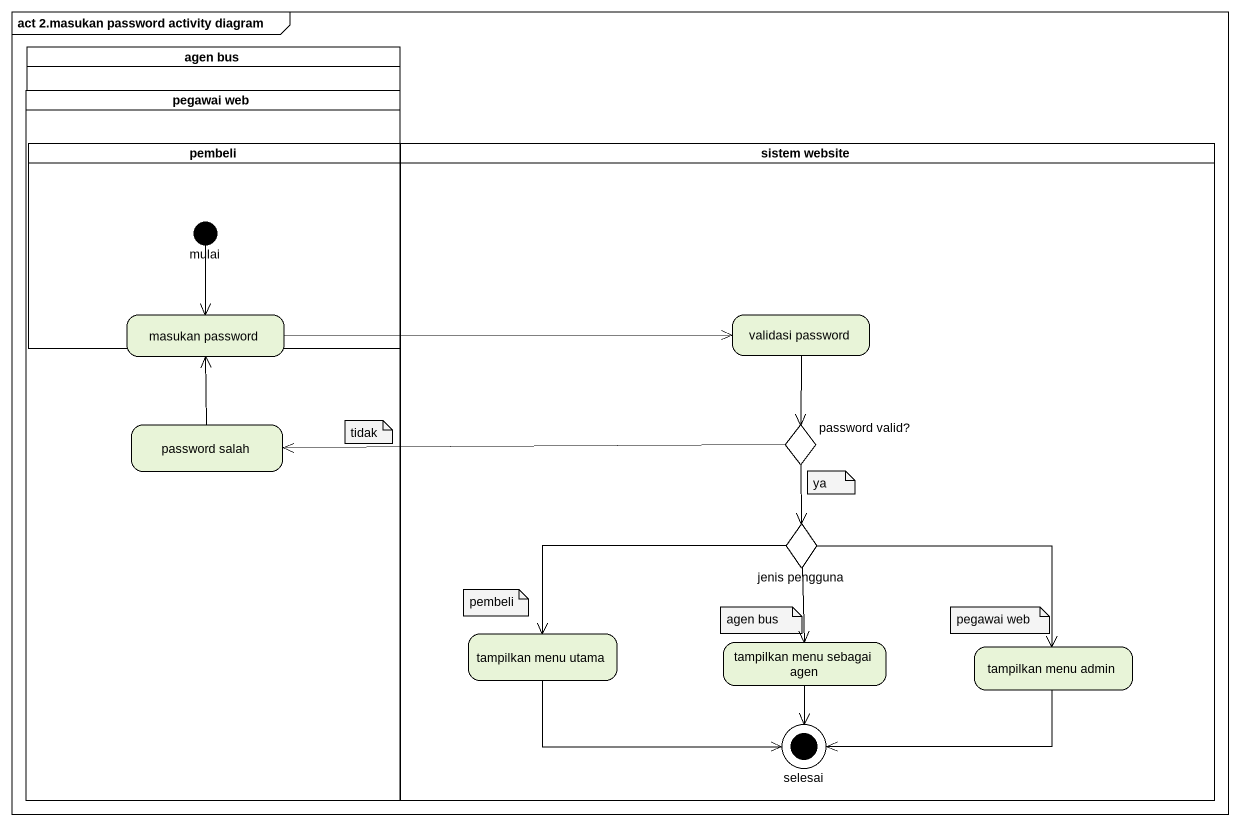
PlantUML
@startuml
mainframe act 2.masukan password activity diagram
hide empty description
state "agen bus" as agen_bus <<partition>> {
  state "pegawai web" as pegawai_web <<partition>> {
    state pembeli <<partition>> {
      state mulai <<start>>
    }
    state "masukan password" as masukan_password
    state "password salah" as password_salah
  }
}
state "sistem website" as sistem_website <<partition>> {
  state "validasi password" as validasi_password
  state "password valid?" as password_valid <<choice>>
  state "jenis pengguna" as jenis_pengguna <<choice>>
  state "tampilkan menu utama" as tampilkan_menu_utama
  state "tampilkan menu sebagai agen" as tampilkan_menu_sebagai_agen
  state "tampilkan menu admin" as tampilkan_menu_admin
  state selesai <<end>>
}
mulai --> masukan_password
masukan_password -right-> validasi_password
validasi_password --> password_valid
password_salah -up-> masukan_password
password_valid -left-> password_salah
password_valid --> jenis_pengguna
jenis_pengguna -left-> tampilkan_menu_utama
jenis_pengguna --> tampilkan_menu_sebagai_agen
jenis_pengguna -right-> tampilkan_menu_admin
tampilkan_menu_utama -right-> selesai
tampilkan_menu_sebagai_agen --> selesai
tampilkan_menu_admin -left-> selesai
note as N1
  tidak
end note
note as N2
  ya
end note
note as N3
  pembeli
end note
note as N4
  agen bus
end note
note as N5
  pegawai web
end note
@enduml
